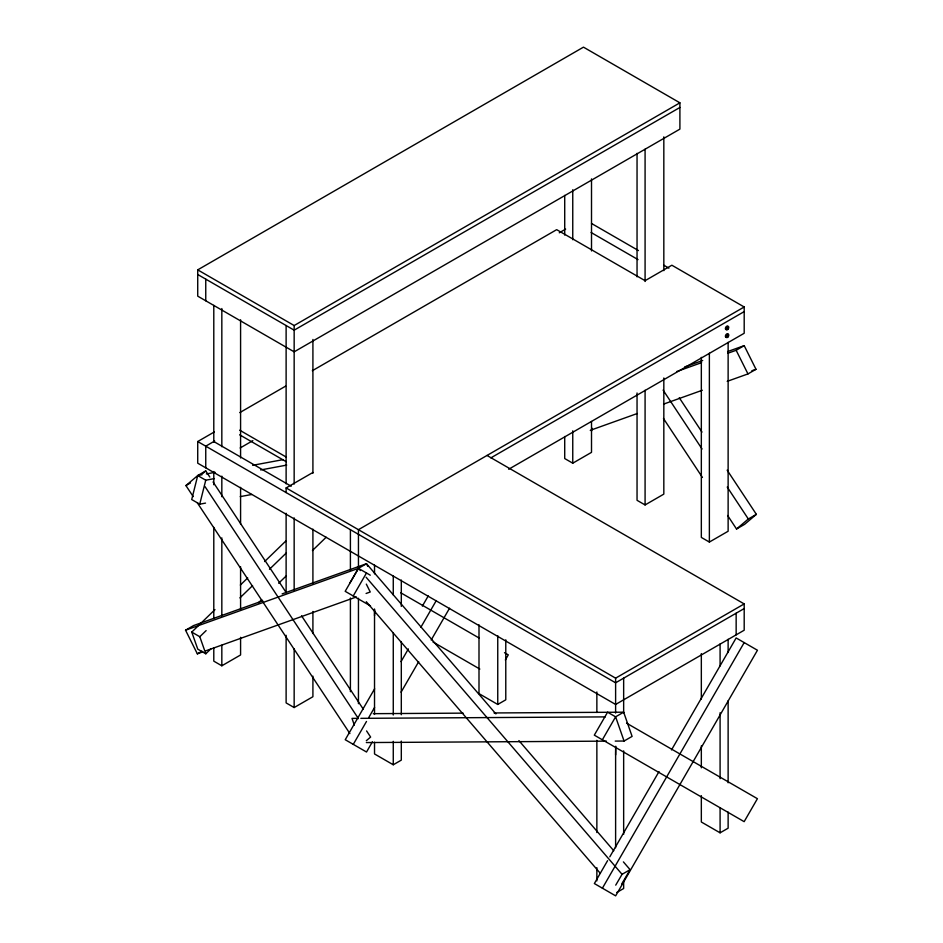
<?xml version="1.0" encoding="UTF-8"?>
<svg xmlns="http://www.w3.org/2000/svg" width="943" height="943" viewBox="0 0 943 943"><rect width="100%" height="100%" fill="white"/><g stroke="black" fill="none" stroke-linecap="round" stroke-linejoin="round"><path stroke-width="1.41" d="M374.524 615.732L374.619 609.932M615.614 754.93L615.767 746.219M209.817 477.052L205.751 470.922L197.724 475.555L191.712 499.542L199.739 504.175L205.527 503.102M199.739 504.175L205.751 480.199L214.426 478.584M591.45 431.128L592.157 428.299M726.169 327.716L726.582 327.127M353.224 595.964L366.485 572.99M374.619 688.814L345.232 739.725L366.521 752.019L372.402 741.835M422.37 606.101L428.252 595.917M353.271 744.357L366.497 721.454M368.701 717.635L374.571 707.462M401.023 661.644L408.366 648.925M420.861 627.284L436.291 600.561M401.058 692.209L418.692 661.668M431.175 640.026L449.552 608.223M505.342 659.97L508.289 654.866L504.481 652.674M602.353 739.795L615.614 716.821L623.653 712.189L632.105 736.4L624.066 741.033L615.225 741.092M607.587 860.653L594.361 883.556L615.649 895.85L757.453 650.246L736.153 637.951L671.499 749.933M609.791 856.833L659.016 771.574M602.4 888.2L744.192 642.596M349.994 582.798L358.446 568.358L366.485 563.714L495.9 713.91M615.72 885.147L622.062 874.314L630.101 869.67L623.394 861.89M621.649 884.121L630.101 869.67M726.582 334.859L726.582 336.345M211.091 648.666L205.81 653.782L197.771 649.138L191.759 632.093L214.98 609.614M240.324 585.073L247.714 577.918M264.606 561.568L285.729 541.117M205.81 653.782L199.798 636.737L206.128 630.608M239.911 597.897L252.583 585.627M269.474 569.266L286.366 552.916M258.594 602.66L261.765 599.595M278.656 583.245L286.047 576.09M312.439 550.535L326.172 537.239M193.221 496.619L185.924 485.574L197.724 475.555L202.061 474.753M202.533 473.645L205.751 470.922M366.332 740.703L370.623 737.061L366.568 730.919M727.607 515.491L736.53 528.999L748.329 518.992L756.369 514.348L727.147 470.156M756.369 514.348L744.569 524.367L736.53 528.999M197.724 269.863L583.469 47.15L679.903 102.822L679.903 129.12L294.157 351.833L197.724 296.149L197.724 269.863L294.157 325.535L679.903 102.822M679.903 107.467L294.157 330.18L197.724 274.496M239.781 412.61L285.599 386.159M312.322 370.729L556.676 229.656L645.083 280.684L671.864 265.219L744.192 306.982L744.192 333.268L508.678 469.249M487.024 455.457L744.192 603.921L744.192 630.219L615.614 704.456L197.724 463.19L197.724 441.536L214.273 431.977M559.282 232.791L565.647 229.114M214.662 441.029L205.751 446.169L205.751 467.822M240.135 447.984L252.865 440.629M185.924 485.574L190.51 482.922M286.118 492.576L286.118 487.932L312.911 472.467M744.192 306.982L358.446 529.683L358.446 567.509M202.875 651.861L197.346 653.841L185.547 630.207L193.586 625.563L262.743 600.821M490.855 457.885L744.192 311.614M197.346 653.841L201.943 651.189M727.855 353.248L736.153 350.289L744.192 345.645L755.991 369.291L747.964 373.923L727.206 381.349M213.79 647.924L213.79 661.149L221.829 665.793L240.583 654.961L240.583 637.327M564.716 436.491L564.716 458.546L572.755 463.19L591.509 452.357L591.509 421.486M286.118 635.287L286.118 702.912L294.157 707.545L312.911 696.724L312.911 676.143M637.044 392.983L637.044 500.309L645.083 504.941L663.825 494.12L663.825 377.978M701.333 357.338L701.333 537.427L709.372 542.06L728.126 531.239L728.126 342.368M374.524 742.235L374.524 753.952L393.266 764.773L401.305 760.129L401.305 741.104M478.997 624.82L478.997 693.635L497.751 704.456L505.778 699.812L505.778 639.79M286.118 487.932L615.614 678.158L744.192 603.921M744.192 608.565L615.614 682.803L197.724 441.536M616.757 892.479L623.653 888.506L623.653 881.175M701.333 795.644L701.333 822.001L720.087 832.822L728.126 828.19L728.126 812.076M684.712 366.921L702.7 360.485M727.595 351.586L744.192 345.645M676.685 371.566L701.58 362.654M751.842 370.764L755.991 369.291M590.271 430.338L637.303 413.505M663.577 404.111L702.311 390.249M282.11 593.901L366.485 563.714L367.794 566.342M185.547 630.207L358.446 568.358L370.281 575.183M205.645 650.87L356.419 596.943M366.096 593.477L370.245 591.992L366.32 584.118M206.387 473.94L215.063 472.325M252.641 465.312L282.994 459.654M260.681 469.956L286.696 465.099M240.217 496.631L251.781 494.474M373.287 713.674L463.119 713.144M494.049 712.955L623.653 712.189M357.892 718.354L351.998 718.389L354.344 725.12M360.839 718.342L605.3 716.892M366.344 742.565L606.396 741.139M591.509 223.467L638.458 250.567M663.825 265.219L668.905 268.154M591.084 232.497L638.034 259.608M239.663 430.173L286.389 457.155M239.663 434.817L286.389 461.799M213.79 441.536L291.198 486.223M197.724 475.555L205.751 480.199M400.669 592.734L479.162 638.046M626.565 723.151L757.418 798.697L744.157 821.659L594.314 735.151L607.575 712.189L615.614 716.821L624.066 741.033M370.505 605.936L345.185 591.32L358.446 568.358L360.367 570.574M432.99 642.006L479.834 669.058M191.759 632.093L199.798 636.737M518.898 740.609L613.799 850.763M366.12 577.257L622.062 874.314M366.285 601.717L600.184 873.183M679.255 397.722L701.981 432.094M663.094 390.084L702.063 449.009M727.23 487.071L748.329 518.992M663.471 418.503L702.441 477.441M213.059 481.967L286.118 592.463M301.536 615.791L363.232 709.089M205.02 486.612L358.446 718.637M197.287 502.76L349.888 733.571M736.153 350.289L747.964 373.923M736.153 613.209L736.153 634.863M728.126 639.307L728.126 652.485M728.126 700.802L728.126 782.796M720.087 643.951L720.087 665.911M720.087 712.767L720.087 778.647M720.087 807.939L720.087 832.822M709.372 353.189L709.372 542.06M701.333 653.629L701.333 699.011M701.333 745.866L701.333 767.826M663.825 136.865L663.825 270.653M645.083 149.171L645.083 281.486M645.083 390.272L645.083 504.941M637.044 153.344L637.044 276.841M623.653 678.158L623.653 712.802M623.653 750.876L623.653 834.331M615.614 678.158L615.614 713.049M615.614 746.726L615.614 847.757M596.86 691.973L596.86 712.472M596.86 740.29L596.86 832.539M596.86 867.678L596.86 880.856M591.509 178.911L591.509 250.944M572.755 189.743L572.755 239.722M572.755 430.845L572.755 463.19M564.716 195.39L564.716 235.078M497.751 635.641L497.751 704.456M401.305 580.051L401.305 606.396M401.305 641.535L401.305 714.747M393.266 575.902L393.266 594.939M393.266 633.001L393.266 714.994M393.266 741.351L393.266 764.773M374.524 565.081L374.524 573.863M374.524 609.001L374.524 714.417M358.446 598.251L358.446 703.678M350.407 529.683L350.407 570.185M350.407 598.003L350.407 691.714M312.911 339.468L312.911 473.256M312.911 529.129L312.911 583.517M312.911 611.453L312.911 633.507M294.157 325.535L294.157 484.089M294.157 517.896L294.157 589.941M294.157 648.749L294.157 707.545M286.118 325.535L286.118 483.853M286.118 513.263L286.118 592.652M240.583 319.771L240.583 457.968M240.583 487.366L240.583 524.119M240.583 566.755L240.583 609.39M221.829 308.538L221.829 446.734M221.829 476.144L221.829 496.725M221.829 537.887L221.829 615.803M221.829 645.212L221.829 665.793M213.79 305.367L213.79 442.102M213.79 471.5L213.79 484.737M213.79 527.373L213.79 618.514M205.751 279.14L205.751 300.793M726.758 337.052A1.898 1.096 -60 0 1 725.415 336.144A1.898 1.096 -60 0 1 726.982 333.846A1.898 1.096 -60 0 1 728.043 335.154M727.701 336.05A1.898 1.096 -60 0 1 727.418 336.451M726.758 329.319A1.898 1.096 -60 0 1 725.415 328.671A1.898 1.096 -60 0 1 726.523 326.384A1.898 1.096 -60 0 1 728.043 326.62M727.913 327.869A1.898 1.096 -60 0 1 727.418 328.718M727.772 337.181A1.898 1.096 -60 0 0 728.373 334.246A1.898 1.096 -60 0 0 726.134 336.238A1.898 1.096 -60 0 0 727.772 337.181M727.772 329.449A1.898 1.096 -60 0 0 728.373 326.514A1.898 1.096 -60 0 0 726.134 328.506A1.898 1.096 -60 0 0 727.772 329.449"/></g></svg>
